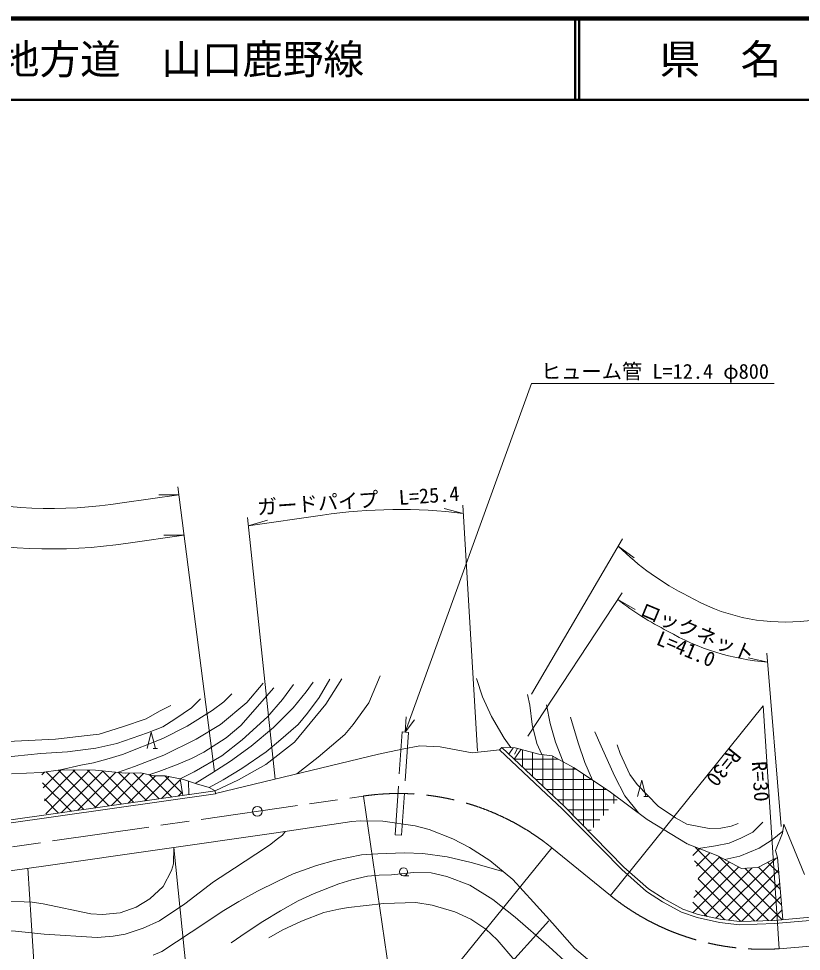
# Model space of a CAD drawing. Units: millimetres, scale not verified. Extents: x 40000 to 680000, y 20000 to 380000.
# Drawn here: x 229168 to 325608, y 265060 to 380000 of the extents above; entities that cross this region are included whole.
import ezdxf
from ezdxf.enums import TextEntityAlignment as Align

# ---------------------------------------------------------------- set-up
doc = ezdxf.new("R2010")
doc.units = ezdxf.units.MM
doc.header["$LTSCALE"] = 1000
doc.linetypes.add('CHAIN', pattern=[18.5, 12, -1.5, 3.5, -1.5])
doc.linetypes.add('DASHED', pattern=[7.5, 6, -1.5])
for name, color, linetype, lineweight in [('M-BGD', 7, 'Continuous', 13), ('M-BMK', 2, 'CHAIN', 13), ('M-BMK-SRVR', 3, 'Continuous', 13), ('M-STR-HTXT', 7, 'Continuous', 13), ('M-TTL', 2, 'Continuous', 140), ('M-TTL-LINE', 7, 'Continuous', 50)]:
    doc.layers.add(name, color=color, linetype=linetype, lineweight=lineweight)
doc.layers.add('M-TTL-TXT', color=7, linetype='Continuous')
doc.styles.add('ＭＳ ゴシック', font='')
doc.styles.get('ＭＳ ゴシック').set_extended_font_data('MS Gothic')

msp = doc.modelspace()

# ---------------------------------------------------------------- linework, layer by layer
at = {"layer": 'M-BGD'}
for p, q in [((245760, 290052), (246260, 290052)), ((289583, 289364), (290108, 290156)), ((290224, 288761), (291069, 289956)), ((290248, 289373), (290633, 290071)), ((291250, 287794), (291250, 289907)), ((295664, 288750), (290235, 288750)), ((292500, 286616), (292500, 289575)), ((293750, 285439), (293750, 289311)), ((295000, 284247), (295000, 289115)), ((232187, 285220), (234401, 287434)), ((232357, 283622), (236143, 287408)), ((232526, 282024), (237885, 287383)), ((238732, 282760), (234090, 287401)), ((240280, 282979), (235846, 287413)), ((241828, 283198), (237640, 287386)), ((297882, 287500), (291562, 287500)), ((296250, 283055), (296250, 288428)), ((297500, 281792), (297500, 287741)), ((232017, 286818), (232349, 287149)), ((237183, 282540), (232546, 287178)), ((234419, 282148), (239552, 287281)), ((236478, 282440), (241159, 287121)), ((238538, 282732), (242824, 287018)), ((243377, 283418), (239509, 287286)), ((240598, 283024), (244546, 286972)), ((244925, 283637), (241473, 287089)), ((242657, 283316), (246041, 286699)), ((246473, 283857), (243304, 287026)), ((244717, 283608), (247697, 286587)), ((248022, 284076), (245283, 286815)), ((246776, 283900), (249079, 286202)), ((249344, 284522), (247184, 286682)), ((249384, 284269), (249063, 286309)), ((299739, 286250), (292889, 286250)), ((298750, 280517), (298750, 286916)), ((235635, 282321), (232122, 285834)), ((250117, 284373), (250091, 286027)), ((300000, 280339), (300000, 286075)), ((301250, 281803), (301250, 285233)), ((248836, 284191), (249320, 284675)), ((301597, 285000), (294211, 285000)), ((302500, 283266), (302500, 284365)), ((306190, 284142), (306690, 284142)), ((234087, 282101), (232332, 283856)), ((302913, 283750), (295522, 283750)), ((301846, 282500), (296806, 282500)), ((300778, 281250), (298031, 281250)), ((299710, 280000), (299257, 280000)), ((311754, 278167), (311786, 278198)), ((312219, 276864), (313059, 277703)), ((321580, 268854), (312522, 277912)), ((312684, 275561), (314331, 277208)), ((312371, 271712), (316737, 276079)), ((319871, 268796), (312451, 276216)), ((312914, 274023), (315580, 276689)), ((315091, 269129), (322511, 276549)), ((323239, 268963), (315439, 276763)), ((322825, 274680), (321477, 276028)), ((312252, 269826), (317895, 275468)), ((313640, 269446), (319543, 275349)), ((316625, 268895), (322791, 275061)), ((323174, 270796), (318663, 275307)), ((322999, 272738), (320316, 275422)), ((276595, 274366), (277262, 274366)), ((318161, 268737), (312906, 273992)), ((316183, 268948), (312570, 272561)), ((318237, 268740), (322937, 273439)), ((320068, 268803), (323082, 271817)), ((313994, 269369), (312234, 271129)), ((321898, 268865), (323228, 270195))]:
    msp.add_line(p, q, dxfattribs=at)
msp.add_lwpolyline([(214563, 279335), (213253, 279298), (210751, 279158), (208367, 279094), (206784, 279316), (205768, 279596), (193693, 284816), (177486, 301220), (174250, 304389), (171320, 306853), (171094, 306586), (174014, 304130), (177239, 300972), (193492, 284521), (205651, 279265), (206713, 278972), (208348, 278743), (210765, 278808), (213268, 278948), (214593, 278985), (253440, 284490), (253391, 284837)], close=True, dxfattribs=at)
for points in [[(263424, 286920), (266086, 289001), (269364, 291775), (270397, 292995), (272302, 295700), (273729, 299011)], [(241345, 287102), (243422, 287846), (247044, 289241), (251059, 291200), (254054, 293011), (257267, 295733), (259306, 298100)], [(249063, 286309), (250788, 287168), (254213, 289143), (256691, 291139), (259830, 293971), (261695, 296098), (263018, 297932)], [(250919, 285759), (252982, 287007), (255289, 288487), (257820, 290339), (260573, 292665), (262986, 295082), (264607, 297029), (265447, 298249)], [(252653, 285262), (254349, 286178), (256656, 287594), (259666, 289629), (261202, 290930), (263613, 293022), (264758, 294429), (266184, 296351), (267502, 298601)], [(253391, 284837), (256257, 286200), (259619, 288099), (263169, 290832), (267027, 295511), (268995, 298623)], [(285567, 298693), (286323, 296426), (287412, 293988), (288980, 291351), (289799, 290164)], [(234326, 287435), (236842, 288005), (238388, 288300), (240339, 288818), (241963, 289333), (246937, 291310), (249929, 292819), (253025, 294721), (254440, 295818), (255420, 296796)], [(245228, 286826), (246423, 287212), (248600, 288034), (250475, 288809), (252000, 289606), (254727, 291381), (256563, 292912), (260611, 297529)], [(291854, 296701), (292139, 295383), (292445, 293009), (293005, 290683), (293612, 289328)], [(212649, 285621), (214278, 285665), (216870, 286212), (219921, 287113), (225223, 288685), (227095, 288950), (231903, 289427), (235201, 289627), (238694, 290097), (241248, 290684), (245038, 291982), (246953, 292719), (248397, 293682), (250459, 295083), (251571, 296170)], [(294206, 295455), (294659, 293153), (295304, 290857), (296270, 288417)], [(198528, 290604), (201743, 289458), (203905, 288696), (205798, 288217), (207508, 287874), (210152, 287513), (212410, 287534), (216961, 288103), (220538, 289105), (222175, 289702), (224235, 290300), (226071, 290665), (227814, 290902), (233699, 291217), (237624, 291668), (239074, 291835), (241963, 292731), (244878, 293710), (246507, 294638), (247937, 295364)], [(297159, 293916), (298095, 290747), (298937, 288322), (299857, 286171)], [(245010, 290052), (245510, 292052), (246010, 290052)], [(300166, 292106), (300944, 290344), (302591, 286672), (303866, 284224), (305548, 282111)], [(253438, 284506), (273515, 289359), (276433, 289977), (278591, 290405), (281118, 290252), (285060, 289538), (288432, 289899)], [(328543, 269439), (322309, 268879), (317991, 268731), (315605, 269017), (312888, 269610), (311016, 270245), (308711, 271511), (306784, 272758), (303749, 275419), (296423, 282890), (293800, 285391), (288707, 290190), (288432, 289899), (293525, 285101), (296143, 282605), (303474, 275128), (306543, 272438), (308506, 271168), (310854, 269878), (312781, 269224), (315538, 268622), (317974, 268331), (322334, 268480), (328576, 269040)], [(288707, 290190), (290334, 290151), (293268, 289372), (294911, 289164), (297628, 287671), (302085, 284671), (306626, 281313), (311537, 278295), (315333, 276819), (318239, 275287), (320239, 275382), (321889, 276242), (322651, 276618)], [(302910, 290498), (303280, 289458), (304467, 286849), (305384, 285618), (307974, 282961), (310082, 281494), (311516, 280741), (314238, 280203), (315694, 280221), (316964, 280505), (317821, 280812)], [(228302, 286954), (231988, 287097), (234326, 287435), (238653, 287371), (242280, 287009), (244223, 287041), (245807, 286703), (247237, 286681), (249487, 286223), (251075, 285708), (252653, 285262), (253391, 284837)], [(305440, 284142), (305940, 286142), (306440, 284142)], [(218660, 273674), (232501, 275603), (260620, 279603), (270219, 281077), (271254, 281133), (274057, 281098), (278034, 280528), (279757, 280059), (282662, 278921), (284707, 277866), (287220, 276238), (290051, 273895), (292616, 271117), (294963, 268520), (297675, 265451), (299801, 263642)], [(312949, 277746), (315047, 278071), (316735, 278407), (318141, 279004), (319642, 279760), (320221, 280307), (320851, 280985)], [(323337, 268972), (322651, 276618), (322423, 277478), (323292, 279634), (323444, 280728), (325978, 274510)], [(217141, 264284), (220409, 265529), (222762, 266553), (224884, 267348), (225666, 267469), (227180, 267583), (228787, 267560), (232292, 267164), (238857, 266781), (240810, 266949), (242304, 267157), (244513, 267906), (246526, 268831), (249659, 270932), (253164, 273609), (255782, 275320), (258395, 277048), (260073, 278137), (261047, 278911), (261697, 279367), (262023, 279818)], [(316165, 276380), (318040, 276783), (320403, 277791), (322020, 278790), (323324, 279860)], [(206030, 265203), (206524, 265091), (210191, 265090), (213284, 265587), (216740, 266906), (223846, 270451), (226014, 271258), (226942, 271283), (230815, 271133), (232174, 270918), (238048, 269692), (239513, 269616), (241657, 269787), (243661, 270512), (245351, 271536), (246971, 273049), (247995, 275029), (248249, 275849), (248299, 277850)], [(245727, 264581), (246816, 265029), (252238, 268634), (254240, 269984), (256309, 271219), (258618, 272495), (261026, 273652), (263010, 274593), (265862, 275622), (268199, 276299), (271410, 276951), (273440, 277082), (276698, 277218), (278965, 277128), (281987, 276706), (284925, 276021), (288839, 274898)], [(255362, 266108), (257185, 267388), (259242, 268749), (261418, 270050), (263606, 271271), (265568, 272177), (268604, 273369), (270205, 273861), (272158, 274331), (273591, 274444), (275128, 274494), (277848, 274791), (280010, 274719), (281942, 274264), (284775, 273205), (287598, 271449), (290338, 269258), (294483, 265645), (296935, 263430)], [(260010, 266723), (261644, 267652), (264023, 268771), (266787, 269841), (268617, 270241), (269797, 270468), (274178, 270940), (278127, 271074), (280118, 270764), (282910, 269943), (284866, 269022), (286732, 267779), (288116, 266464), (290293, 263938)]]:
    msp.add_lwpolyline(points, dxfattribs=at)
at = {"layer": 'M-BGD', "linetype": 'DASHED'}
msp.add_lwpolyline([(276341, 279383), (275543, 279437), (276409, 292094), (277207, 292039)], close=True, dxfattribs=at)
at = {"layer": 'M-BGD'}
msp.add_circle((276595, 274866), 500, dxfattribs=at)
at = {"layer": 'M-BMK'}
for p, q in [((215029, 276017), (271644, 284198)), ((294864, 277817), (302078, 271943))]:
    msp.add_line(p, q, dxfattribs=at)
msp.add_lwpolyline([(322858, 265379), (507400, 280384), (551170, 288661)], dxfattribs=at)
for centre, start, end in [((275973, 254512), 50.97075, 98.29649), ((320888, 295314), 231.17145, 273.76565)]:
    msp.add_arc(centre, 30000, start, end, dxfattribs=at)
at = {"layer": 'M-BMK-SRVR'}
msp.add_circle((258574, 282310), 600, dxfattribs=at)
at = {"layer": 'M-STR-HTXT'}
for p, q in [((276808, 292067), (292345, 335022)), ((292345, 335022), (322260, 335022)), ((253283, 287200), (248761, 322317)), ((248889, 321326), (241931, 320320)), ((248889, 321326), (246434, 321316)), ((283959, 319020), (281587, 319652)), ((285715, 289749), (283898, 320035)), ((260788, 286283), (257350, 318507)), ((266594, 318832), (257456, 317512)), ((257456, 317512), (259813, 318197)), ((325454, 305722), (473208, 317736)), ((249528, 316366), (242668, 315375)), ((249528, 316366), (247073, 316356)), ((292355, 296769), (303568, 315891)), ((303046, 314999), (305022, 313542)), ((291927, 291572), (303550, 309237)), ((302999, 308399), (305137, 307193)), ((321460, 300712), (319061, 301235)), ((323110, 280453), (321372, 301789)), ((302078, 271943), (320888, 295314)), ((322858, 265379), (320888, 295314)), ((276808, 292067), (276913, 293943)), ((276808, 292067), (277928, 293576)), ((271644, 284198), (275973, 254512)), ((248299, 277850), (251616, 244930)), ((294864, 277817), (275973, 254512)), ((230307, 275297), (232445, 242160)), ((294493, 268809), (276096, 248468))]:
    msp.add_line(p, q, dxfattribs=at)
for centre, radius, start, end in [((233073, 377984), 58341, 235.09368, 278.73312), ((233073, 377984), 63341, 234.73275, 278.71256), ((275973, 254512), 65000, 82.94246, 98.29649), ((326429, 338605), 33226, 225.27036, 243.58758), ((326154, 338278), 37801, 232.22519, 243.2255), ((323488, 329094), 23454, 239.685, 274.8088), ((323488, 329094), 28454, 239.685, 265.91283)]:
    msp.add_arc(centre, radius, start, end, dxfattribs=at)
at = {"layer": 'M-TTL'}
msp.add_line((680000, 380000), (40000, 380000), dxfattribs=at)
at = {"layer": 'M-TTL-LINE'}
for p, q in [((297750, 380000), (297750, 370000)), ((298250, 380000), (298250, 370000)), ((40000, 370000), (680000, 370000))]:
    msp.add_line(p, q, dxfattribs=at)

# ---------------------------------------------------------------- texts
at = {"layer": 'M-STR-HTXT', "style": 'ＭＳ ゴシック'}
msp.add_text('ヒューム管 L=12.4 φ800', height=1833, dxfattribs=at).set_placement((293510, 335072), align=Align.BOTTOM_LEFT)
for s, rotation, p in [('ガードパイプ\u3000L=25.4', 3.909, (271104, 319174)), ('ロックネット', 337.358, (312255, 303061))]:
    msp.add_text(s, height=1833, rotation=rotation, dxfattribs=at).set_placement(p, align=Align.BOTTOM_CENTER)
msp.add_text('L=41.0', height=1833, rotation=337.358, dxfattribs=at).set_placement((311763, 303167), align=Align.TOP_CENTER)
msp.add_text('R=30', height=1833, rotation=231.171, dxfattribs=at).set_placement((316474, 290559), align=Align.BOTTOM_LEFT)
msp.add_text('R=30', height=1833, rotation=273.766, dxfattribs=at).set_placement((321333, 288550), align=Align.TOP_LEFT)
at = {"layer": 'M-TTL-TXT', "style": 'ＭＳ ゴシック'}
msp.add_text('主要地方道\u3000山口鹿野線', height=3666, dxfattribs=at).set_placement((216734, 375000), align=Align.MIDDLE_LEFT)
msp.add_text('県\u3000名', height=3666, dxfattribs=at).set_placement((315625, 375000), align=Align.MIDDLE_CENTER)

doc.saveas('drawing.dxf')
